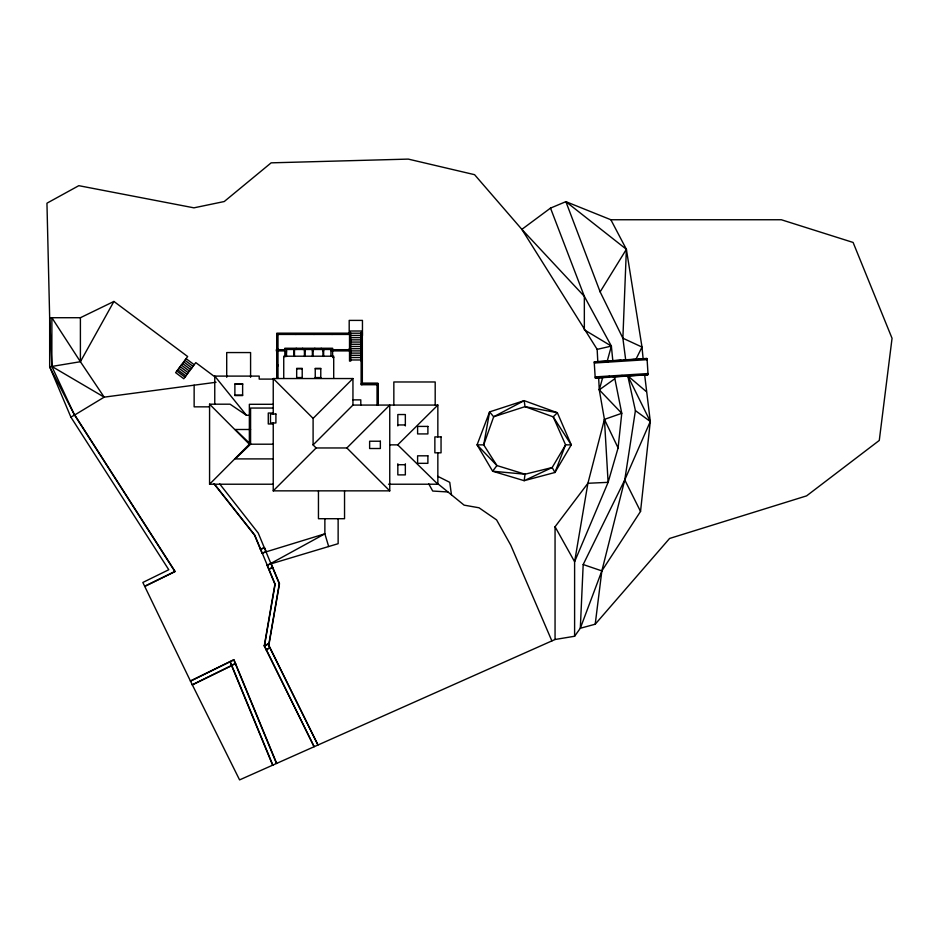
<?xml version="1.0" encoding="UTF-8"?>
<svg xmlns="http://www.w3.org/2000/svg" width="939" height="939" viewBox="0 0 939 939"><rect width="100%" height="100%" fill="white"/><g stroke="black" fill="none" stroke-linecap="round" stroke-linejoin="round"><path stroke-width="1.41" d="M378.264 404.873L378.264 383.511L362.337 383.511L362.337 332.629L361.128 332.629L361.902 334.437L361.128 334.437M597.803 361.785L597.157 349.367L521.861 229.362L550.512 208.106L565.877 201.65L610.866 219.749L626.383 249.293L622.874 338.204L625.691 359.895M644.647 374.767L650.293 421.482L624.764 479.911L583.189 564.539L580.314 628.261L574.609 636.255L555.055 639.494L239.586 779.898L190.406 680.963L142.834 582.462L168.785 569.738L70.859 417.08L49.661 366.797L49.661 317.722L46.95 203.188L78.817 185.676L193.939 207.836L224.245 201.533L271.148 162.846L408.277 159.102L474.571 174.677L521.861 229.362L584.34 296.36L611.371 346.092L612.78 360.353M574.609 636.255L574.609 561.722L608.108 482.341L618.097 447.938L621.759 413.313L614.329 376.034M610.866 219.749L781.33 219.749L853.105 242.45L892.05 338.31L879.28 440.438L806.589 495.874L669.577 538.47L595.209 624.212L580.314 628.261L601.852 570.9L640.539 511.415L650.293 421.482L627.757 375.811L646.243 391.54M595.209 624.212L601.852 570.9L624.764 479.911L635.41 410.636L627.757 375.811M268.777 645.668L279.493 583.718L271.125 563.541L267.04 565.243L274.916 584.222L264.258 645.891L314.131 746.728L264.469 645.926L275.15 584.199L254.751 535.066L214.303 483.843M602.791 377.149L599.282 389.849L621.759 413.313L604.434 419.381L587.908 483.28L574.609 561.722L555.055 526.756L587.908 483.28L608.108 482.341L604.434 419.381L599.282 389.849L598.636 377.678M607.087 361.621L611.371 346.092L584.34 329.824L584.34 296.36L550.512 208.106M635.527 360.13L642.006 347.066L626.383 249.293L565.877 201.65L600.138 291.865L622.874 338.204L642.006 347.066L643.133 358.909M144.688 586.229L174.842 571.452L74.557 415.073L49.661 366.797L80.402 361.715L113.912 301.454L187.659 356.538L175.616 372.654L183.774 378.746L195.805 362.618L215.148 377.067M600.138 291.865L626.383 249.293M273.014 484.219L209.573 484.219L249.363 444.206L249.363 404.298L273.108 404.298M313.098 444.922L313.098 418.395L352.947 378.546L352.947 405.073L313.098 444.922L316.138 447.962L346.867 447.962L389.755 405.073L389.755 490.851L273.237 490.851L273.237 422.984M273.237 490.851L316.138 447.962M389.755 444.863L397.713 444.863L437.844 405.073L437.844 436.905M273.284 408.054L250.584 408.054L250.584 444.206L235.22 458.901L273.19 458.901M599.282 389.849L614.611 378.887M267.333 565.36L324.871 533.822L324.871 518.715M70.859 417.08L74.756 414.968L175.159 571.546L144.782 586.429M266.042 649.588L269.998 647.628M266.136 649.788L270.103 647.828M190.406 680.963L233.917 659.648L276.676 763.384M190.5 681.162L233.799 659.941L276.477 763.477M192.249 684.742L231.733 665.387L272.838 765.097M192.342 684.93L231.628 665.692L272.639 765.191M216.052 382.267L104.182 397.15L74.557 415.073L51.845 366.41L49.661 317.722L80.402 317.722L113.912 301.454M260.396 549.245L264.481 547.554L266.183 551.639L262.098 553.329L254.563 535.183L214.022 483.843M260.49 549.456L264.364 547.836M262.216 553.036L324.871 533.822L328.673 546.533M268.648 569.116L272.733 567.426M268.73 569.316L272.815 567.626M235.525 663.544L231.64 665.141L230.137 661.49M235.607 663.744L231.522 665.434L229.938 661.584M271.007 563.834L338.134 543.693L338.134 518.715M597.157 349.367L611.371 346.092M606.594 361.222L594.211 362.008L595.22 377.901L609.235 377.009L609.176 376.234L608.46 377.055M609.493 361.046L621.055 360.306L621.066 361.081L620.245 360.365M623.696 360.142L636.489 359.332M638.403 359.214L647.053 358.663L648.063 374.544L641.501 374.966M612.979 376.774L624.705 376.034M627.182 375.87L638.837 375.131M349.296 332.629L350.517 332.629L350.517 333.662L277.228 333.662L277.228 378.405M361.351 333.216L276.782 333.216L276.782 378.288M277.228 334.437L349.519 334.437M350.294 335.434L361.351 335.434M350.294 337.641L361.351 337.641M350.294 339.848L361.351 339.848M350.294 342.066L361.351 342.066M350.294 344.273L361.351 344.273M350.294 346.479L361.351 346.479M361.128 346.925L361.902 346.925L361.128 347.7M350.294 348.698L361.351 348.698M284.846 349.026L286.512 349.026L286.512 356.421M332.606 349.026L330.951 349.026L330.951 356.421M277.228 349.132L277.991 349.132M286.512 349.472L293.801 349.472M294.47 349.472L304.412 349.472M305.081 349.472L312.37 349.472M313.039 349.472L322.993 349.472M323.65 349.472L330.951 349.472M284.529 349.684L276.336 349.684L276.336 350.904L284.529 350.904M331.291 349.684L350.294 349.684M277.228 349.907L277.991 349.907M286.512 350.799L285.961 356.609M293.801 350.799L294.47 350.799M304.412 350.799L305.081 350.799M312.37 350.799L313.039 350.799M322.993 350.799L323.65 350.799M331.291 350.904L361.351 350.904M350.294 353.111L361.351 353.111M350.294 355.329L361.351 355.329M332.606 357.536L333.709 357.536M350.294 357.536L361.351 357.536M350.294 359.966L361.902 359.966L361.902 383.3L377.818 383.3M361.128 360.306L362.337 360.306M361.128 361.081L361.902 361.081M277.228 365.06L277.991 365.06M277.228 365.834L277.991 365.834M296.677 368.792L302.205 368.792M315.246 368.792L320.774 368.792M214.761 403.911L214.761 376.105L259.199 376.105L259.199 379.098L273.402 379.098M296.677 377.572L302.205 377.572M315.246 377.572L320.774 377.572M273.237 414.029L273.237 378.546L352.947 378.546M361.128 383.957L361.902 384.732M234.879 384.286L242.626 384.286M234.879 395.119L242.626 395.119M352.911 399.873L360.799 399.873L360.799 405.108M209.573 484.219L209.573 404.193L230.09 404.193L246.488 415.308L249.363 415.308M352.947 405.073L437.844 405.073M209.444 406.845L194.138 406.845L194.138 385.178M273.495 413.031L268.272 413.031L268.272 423.97L273.495 423.97M397.831 424.944L405.343 424.944M250.584 429.499L235.22 429.499L250.584 444.206M273.284 444.206L249.363 444.206L209.573 404.193M397.831 464.723L405.343 464.723M388.546 484.219L437.844 484.219L437.844 452.821M447.962 491.977L432.715 491.038L428.771 483.937M583.189 564.539L601.852 570.9M437.621 476.249L449.758 482.341L451.459 494.83M635.41 410.636L650.293 421.482M186.075 358.663L194.22 364.743M184.877 360.259L193.035 366.339M183.692 361.855L191.838 367.935M182.495 363.44L190.652 369.532M181.309 365.036L189.455 371.128M180.124 366.633L188.27 372.713M178.926 368.229L187.072 374.309M177.741 369.825L185.887 375.905M176.814 371.058L184.96 377.149M437.316 483.303L464.112 505.147L479.019 507.776L496.578 519.889L510.746 545.148L551.862 640.914M397.713 444.863L437.844 484.219M346.867 447.962L389.755 490.851M273.237 378.546L313.098 418.395M214.761 376.105L246.488 415.308M219.632 483.855L258.237 533.07L279.27 583.741L268.648 645.398M80.402 361.715L104.182 397.15L51.845 366.41L51.88 317.722L80.402 361.715L80.402 317.722M624.764 479.911L640.539 511.415M604.434 419.381L618.097 447.938M646.619 358.686L646.666 359.461L645.844 358.733M647.628 374.579L647.57 373.804L646.854 374.626M633.813 359.496L633.872 360.271L633.05 359.555M634.823 375.389L634.001 374.661L634.048 375.436M622.029 376.199L621.982 375.424L621.254 376.246M595.432 361.938L594.704 362.759L594.657 361.984M596.429 377.818L596.382 377.044L595.666 377.865M555.055 526.756L555.055 639.494M435.191 404.862L435.191 381.973L393.84 381.973L393.84 404.862M405.343 425.919L405.343 414.533L397.831 414.533L397.831 425.919M405.343 463.784L405.343 474.888L397.831 474.888L397.831 463.784M377.818 404.85L377.818 384.732L361.128 384.732L361.128 332.629M377.044 384.732L377.044 404.85M362.454 335.646L362.454 320.399L349.191 320.399L349.191 334.261M361.351 333.662L361.351 331.009L350.294 331.009L350.294 333.662M361.351 334.437L361.351 346.925M361.351 347.7L361.351 359.966M350.728 333.216L350.728 361.081L349.519 361.081L349.519 333.662M349.296 348.569L349.296 349.637M344.543 491.109L344.543 518.715L318.45 518.715L318.45 491.109M333.709 378.405L333.709 356.21L283.742 356.21L283.742 378.417M332.606 333.662L332.606 334.437M332.606 356.843L332.606 348.252L284.846 348.252L284.846 356.843M331.831 333.662L331.831 334.437M323.65 356.421L323.65 349.026L322.993 349.026L322.993 356.421M321.22 348.252L321.22 349.472M320.774 378.041L320.774 368.358L315.246 368.358L315.246 378.041M314.811 348.252L314.811 349.472M314.365 333.662L314.365 334.437M313.591 333.662L313.591 334.437M313.039 356.421L313.039 349.026L312.37 349.026L312.37 356.421M305.081 356.421L305.081 349.026L304.412 349.026L304.412 356.421M302.651 348.252L302.651 349.472M302.205 378.041L302.205 368.358L296.677 368.358L296.677 378.041M296.125 333.662L296.125 334.437M296.231 348.252L296.231 349.472M295.351 333.662L295.351 334.437M294.47 356.421L294.47 349.026L293.801 349.026L293.801 356.421M277.991 333.662L277.991 378.405M250.584 377.302L250.584 352.559L226.71 352.559L226.71 377.302M525.03 474.207L524.173 480.686L492.623 471.225L477.082 444.863L489.595 411.892L524.173 400.648L557.343 412.714L571.264 444.863L554.961 472.47L524.173 480.686L552.179 467.516L565.571 444.863L553.2 416.857L525.03 406.646L493.679 416.752L483.714 444.863L496.919 465.556L525.03 474.207L552.179 467.516L554.961 472.47L565.571 444.863L571.264 444.863L553.2 416.857L557.343 412.714L525.03 406.646L524.173 400.648L493.679 416.752L489.595 411.892L483.714 444.863L477.082 444.863L496.919 465.556L492.623 471.225L525.03 474.207M268.143 643.872L264.176 645.832L268.038 644.166L317.969 745.014L268.143 643.872M646.818 358.452L594.422 361.773L594.493 362.994L646.901 359.672L646.818 358.452M608.226 361.128L607.498 361.949L608.226 361.128M647.781 373.569L595.373 376.891L595.455 378.1L647.863 374.778L647.781 373.569M242.626 383.816L234.879 383.816L234.879 395.565L242.626 395.565L242.626 383.816M275.902 414.029L270.479 414.029L270.479 422.984L275.902 422.984L275.902 414.029M427.891 426.412L417.609 426.412L417.609 433.924L427.891 433.924L427.891 426.412M441.048 436.905L434.863 436.905L434.863 452.821L441.048 452.821L441.048 436.905M380.354 441.224L369.626 441.224L369.626 448.513L380.354 448.513L380.354 441.224M427.891 455.814L417.609 455.814L417.609 463.326L427.891 463.326L427.891 455.814"/></g></svg>
